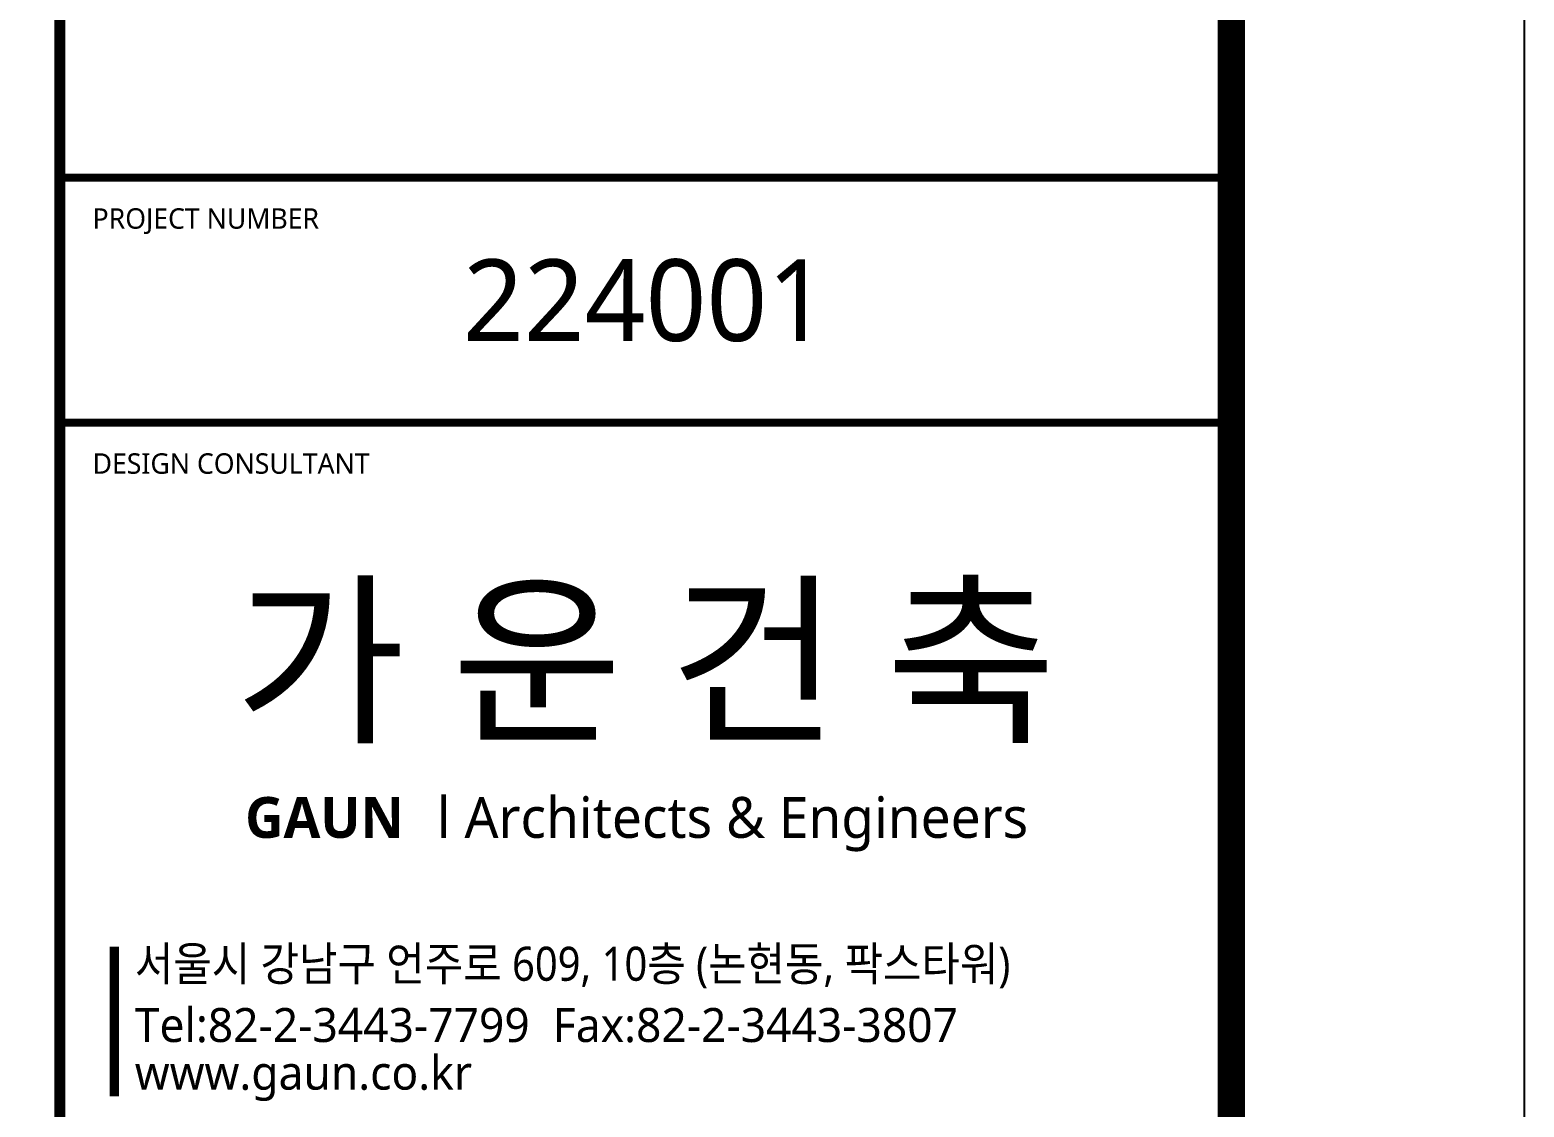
# Model space of a CAD drawing. Header units: millimetres. Extents: x -336400 to 0, y 0 to 118800.
# Drawn here: x -21941 to 0, y 87143 to 102972 of the extents above; entities that cross this region are included whole.
import ezdxf
from ezdxf.enums import TextEntityAlignment as Align

# ---------------------------------------------------------------- set-up
doc = ezdxf.new("R2010")
doc.units = ezdxf.units.MM
doc.header["$LTSCALE"] = 1000
for name, color, linetype in [('arch', 8, 'Continuous'), ('SYM', 3, 'Continuous'), ('XR-SHEET-SHT', 5, 'Continuous'), ('XR-SHEET-TEXT', 3, 'Continuous')]:
    doc.layers.add(name, color=color, linetype=linetype)
doc.styles.add('XR-SHEET$0$XREF-Form$0$맑은고딕', font='malgun.ttf')
doc.styles.add('맑은고딕', font='malgun.ttf')
doc.styles.add('맑은고딕B', font='malgunbd.ttf')

# ---------------------------------------------------------------- blocks, each defined once
blk = doc.blocks.new('XR-FORM-EE', base_point=(461, 408))
at = {"layer": 'XR-SHEET-SHT', "color": 5}
blk.add_lwpolyline([(0, 118800), (168200, 118800), (168200, 0), (0, 0)], close=True, dxfattribs=at)
at = {"layer": 'XR-SHEET-SHT', "color": 5, "const_width": 400}
blk.add_lwpolyline([(9300, 114600), (163900, 114600), (163900, 4200), (9300, 4200)], close=True, dxfattribs=at)
at = {"layer": 'XR-SHEET-SHT', "color": 5}
for points, const_width in [([(146700, 114600), (146700, 4200)], 160), ([(146700, 100800), (163900, 100800)], 114), ([(146700, 97200), (163900, 97200)], 114)]:
    blk.add_lwpolyline(points, dxfattribs=dict(at, const_width=const_width))
at = {"layer": 'XR-SHEET-SHT', "color": 7, "const_width": 140}
blk.add_lwpolyline([(147500, 89500), (147500, 87300)], dxfattribs=at)
at = {"layer": 'XR-SHEET-SHT', "color": 7, "style": 'XR-SHEET$0$XREF-Form$0$맑은고딕'}
for s, height, p in [('PROJECT NUMBER', 300, (147180, 100200)), ('DESIGN CONSULTANT', 300, (147180, 96600)), ('Tel:82-2-3443-7799  Fax:82-2-3443-3807', 500, (147800, 88350)), ('www.gaun.co.kr', 500, (147800, 87650))]:
    blk.add_text(s, height=height, dxfattribs=at).set_placement(p, align=Align.MIDDLE_LEFT)
at = {"layer": 'XR-SHEET-SHT', "style": '맑은고딕'}
blk.add_text('224001', height=1200, dxfattribs=at).set_placement((155300, 99000), align=Align.MIDDLE_CENTER)
at = {"layer": 'XR-SHEET-SHT', "color": 7, "style": 'XR-SHEET$0$XREF-Form$0$맑은고딕'}
blk.add_text('l Architects & Engineers', height=600, dxfattribs=at).set_placement((156577, 91400), align=Align.MIDDLE_CENTER)
at = {"layer": 'XR-SHEET-SHT', "color": 3, "style": '맑은고딕B'}
blk.add_text('GAUN ', height=600, dxfattribs=at).set_placement((150686, 91400), align=Align.MIDDLE_CENTER)
at = {"layer": 'XR-SHEET-SHT', "color": 7, "style": 'XR-SHEET$0$XREF-Form$0$맑은고딕', "width": 0.9}
blk.add_text('서울시 강남구 언주로 609, 10층 (논현동, 팍스타워)', height=500, dxfattribs=at).set_placement((147800, 89250), align=Align.MIDDLE_LEFT)
at = {"layer": 'XR-SHEET-TEXT', "color": 2, "style": '맑은고딕B'}
blk.add_text('가 운 건 축', height=2000, dxfattribs=at).set_placement((155300, 93700), align=Align.MIDDLE_CENTER)

msp = doc.modelspace()

# ---------------------------------------------------------------- linework, layer by layer
at = {"layer": 'SYM', "color": 6}
msp.add_lwpolyline([(-158900, 114600), (-21500, 114600), (-21500, 57633), (-158900, 57633)], close=True, dxfattribs=at)

# ---------------------------------------------------------------- block references
at = {"layer": 'arch'}
msp.add_blockref('XR-FORM-EE', (-167739, 408), dxfattribs=at)

doc.saveas('drawing.dxf')
